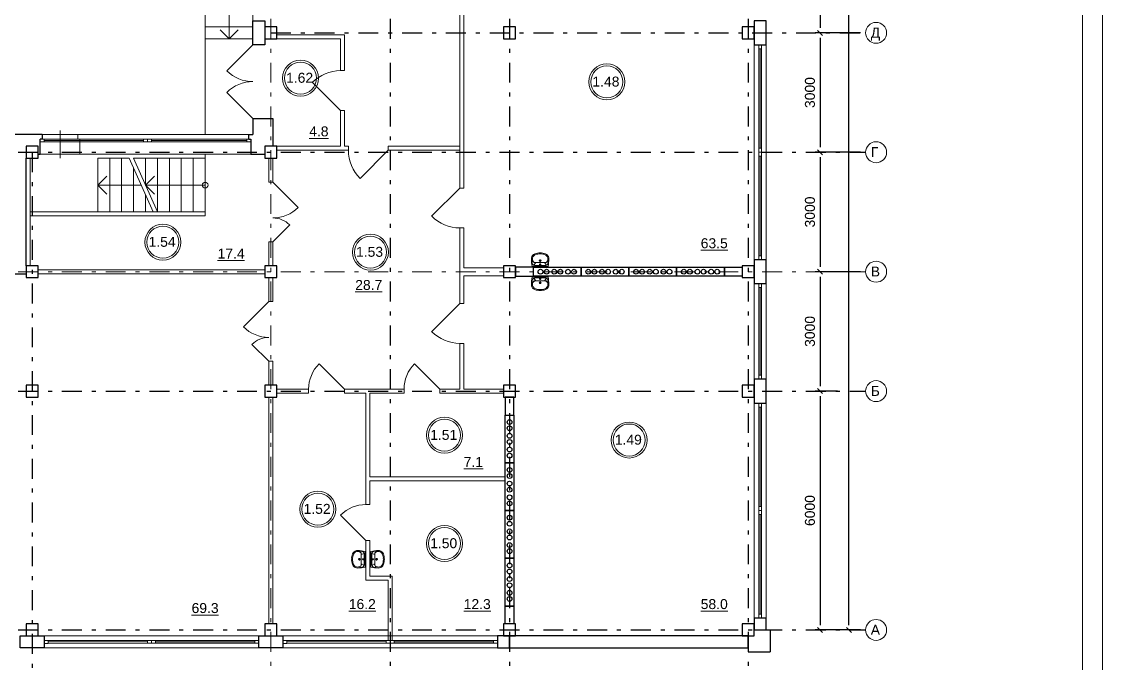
# Model space of a CAD drawing. Header units: metres. Extents: x -306 to 273, y -329 to 512.
# Drawn here: x 43.9 to 71.07, y 302.17 to 318.29 of the extents above; entities that cross this region are included whole.
import ezdxf
from ezdxf.enums import TextEntityAlignment as Align

# ---------------------------------------------------------------- set-up
doc = ezdxf.new("R2010")
doc.units = ezdxf.units.M
doc.header["$MEASUREMENT"] = 0
doc.linetypes.add('( Dashdot )', pattern=[1.001, 0.5, -0.25, 0.001, -0.25])
doc.linetypes.add('DGN Style 3', pattern=[9.681301, 6.915215, -2.766086])
doc.layers.get('DEFPOINTS').update_dxf_attribs({"lineweight": 0})
doc.layers.add('Level 50', color=7, linetype='Continuous', lineweight=0)
doc.styles.add('Standard_0', font='arial.ttf')
doc.styles.add('Style-Arial', font='arial.ttf')
doc.dimstyles.get("Standard").update_dxf_attribs({"dimtxt": 0.00018, "dimasz": 0.00018, "dimexe": 0.0002, "dimexo": 0.0625, "dimgap": 9e-05, "dimtad": 0, "dimtih": 1, "dimtoh": 1, "dimdec": 4, "dimlfac": 1000, "dimzin": 0, "dimdsep": 46, "dimtxsty": 'Standard_0', "dimcen": 9e-05, "dimadec": 0, "dimazin": 0, "dimtfac": 1, "dimtdec": 4, "dimtofl": 0, "dimtmove": 0, "dimatfit": 0, "dimfxl": 0.01, "dimfxlon": 1, "dimtolj": 1, "dimtzin": 0, "dimarcsym": 0})

# ---------------------------------------------------------------- blocks, each defined once
blk = doc.blocks.new('*U1656')
at = {"color": 7, "linetype": 'Continuous', "lineweight": 0}
blk.add_line((1.25, 0), (-1.25, 0), dxfattribs=at)
at = {"color": 7, "linetype": 'Continuous', "lineweight": 13, "flags": 128}
for points in [[(-1.35, 0.035), (-1.25, 0.035), (-1.25, -0.035), (-1.35, -0.035), (-1.35, 0.035)], [(1.25, 0.035), (1.35, 0.035), (1.35, -0.035), (1.25, -0.035), (1.25, 0.035)]]:
    blk.add_lwpolyline(points, close=True, dxfattribs=at)
at = {"color": 7, "linetype": 'Continuous', "lineweight": 0, "flags": 128}
blk.add_lwpolyline([(-1.25, 0.035), (1.25, 0.035), (1.25, -0.035), (-1.25, -0.035), (-1.25, 0.035)], close=True, dxfattribs=at)
blk = doc.blocks.new('*U1657')
at = {"color": 7, "linetype": 'Continuous', "lineweight": 0}
blk.add_line((1.25, 0.001), (-1.25, -0.001), dxfattribs=at)
at = {"color": 7, "linetype": 'Continuous', "lineweight": 13, "flags": 128}
for points in [[(-1.35, 0.034), (-1.25, 0.034), (-1.25, -0.036), (-1.35, -0.036), (-1.35, 0.034)], [(1.25, 0.036), (1.35, 0.036), (1.35, -0.034), (1.25, -0.034), (1.25, 0.036)]]:
    blk.add_lwpolyline(points, close=True, dxfattribs=at)
at = {"color": 7, "linetype": 'Continuous', "lineweight": 0, "flags": 128}
blk.add_lwpolyline([(-1.25, 0.034), (1.25, 0.036), (1.25, -0.034), (-1.25, -0.036), (-1.25, 0.034)], close=True, dxfattribs=at)
blk = doc.blocks.new('*U1658')
at = {"color": 7, "linetype": 'Continuous', "lineweight": 0}
blk.add_line((-1.1, 0), (1.1, 0), dxfattribs=at)
at = {"color": 7, "linetype": 'Continuous', "lineweight": 13, "flags": 128}
for points in [[(-1.1, -0.035), (-1.2, -0.035), (-1.2, 0.035), (-1.1, 0.035), (-1.1, -0.035)], [(1.2, -0.035), (1.1, -0.035), (1.1, 0.035), (1.2, 0.035), (1.2, -0.035)]]:
    blk.add_lwpolyline(points, close=True, dxfattribs=at)
at = {"color": 7, "linetype": 'Continuous', "lineweight": 0, "flags": 128}
blk.add_lwpolyline([(-1.1, 0.035), (1.1, 0.035), (1.1, -0.035), (-1.1, -0.035), (-1.1, 0.035)], close=True, dxfattribs=at)
blk = doc.blocks.new('*U1661')
at = {"color": 7, "linetype": 'Continuous', "lineweight": 30}
for p, q in [((0.275, 0.275), (-0.275, 0.275)), ((-0.275, -0.275), (-0.275, 0.275)), ((0.275, 0.175), (0.275, 0.275)), ((-0.175, -0.275), (-0.275, -0.275))]:
    blk.add_line(p, q, dxfattribs=at)
blk = doc.blocks.new('*U1655')
at = {"color": 7, "linetype": 'Continuous', "lineweight": 30, "flags": 128}
blk.add_lwpolyline([(-0.11, -0.6), (-0.11, 0.6), (0.11, 0.6), (0.11, -0.6), (-0.11, -0.6)], close=True, dxfattribs=at)
at = {"color": 7, "linetype": 'Continuous', "lineweight": 30}
for centre in [(0, 0.421), (0, 0.268), (0, 0.077), (0, -0.077), (0, -0.268), (0, -0.421)]:
    blk.add_circle(centre, 0.06, dxfattribs=at)
blk = doc.blocks.new('*U1699')
at = {"color": 7, "linetype": 'Continuous', "lineweight": 13}
for radius in [0.452, 0.402]:
    blk.add_circle((0, 0), radius, dxfattribs=at)
at = {"color": 7, "linetype": 'Continuous', "lineweight": 13, "style": 'Style-Arial'}
blk.add_text('1.48', height=0.25, dxfattribs=at).set_placement((-0.361, 0.133), align=Align.TOP_LEFT)
blk = doc.blocks.new('*U1701')
at = {"color": 7, "linetype": 'Continuous', "lineweight": 13}
for radius in [0.452, 0.402]:
    blk.add_circle((0, 0), radius, dxfattribs=at)
at = {"color": 7, "linetype": 'Continuous', "lineweight": 13, "style": 'Style-Arial'}
blk.add_text('1.49', height=0.25, dxfattribs=at).set_placement((-0.361, 0.133), align=Align.TOP_LEFT)
blk = doc.blocks.new('*U1702')
at = {"color": 7, "linetype": 'Continuous', "lineweight": 13}
for radius in [0.452, 0.402]:
    blk.add_circle((0, 0), radius, dxfattribs=at)
at = {"color": 7, "linetype": 'Continuous', "lineweight": 13, "style": 'Style-Arial'}
blk.add_text('1.50', height=0.25, dxfattribs=at).set_placement((-0.361, 0.133), align=Align.TOP_LEFT)
blk = doc.blocks.new('*U1703')
at = {"color": 7, "linetype": 'Continuous', "lineweight": 13}
for radius in [0.452, 0.402]:
    blk.add_circle((0, 0), radius, dxfattribs=at)
at = {"color": 7, "linetype": 'Continuous', "lineweight": 13, "style": 'Style-Arial'}
blk.add_text('1.51', height=0.25, dxfattribs=at).set_placement((-0.361, 0.133), align=Align.TOP_LEFT)
blk = doc.blocks.new('*U1704')
at = {"color": 7, "linetype": 'Continuous', "lineweight": 13}
for radius in [0.452, 0.402]:
    blk.add_circle((0, 0), radius, dxfattribs=at)
at = {"color": 7, "linetype": 'Continuous', "lineweight": 13, "style": 'Style-Arial'}
blk.add_text('1.52', height=0.25, dxfattribs=at).set_placement((-0.361, 0.133), align=Align.TOP_LEFT)
blk = doc.blocks.new('*U1705')
at = {"color": 7, "linetype": 'Continuous', "lineweight": 13}
for radius in [0.452, 0.402]:
    blk.add_circle((0, 0), radius, dxfattribs=at)
at = {"color": 7, "linetype": 'Continuous', "lineweight": 13, "style": 'Style-Arial'}
blk.add_text('1.53', height=0.25, dxfattribs=at).set_placement((-0.361, 0.133), align=Align.TOP_LEFT)
blk = doc.blocks.new('*U1662')
at = {"color": 7, "linetype": 'Continuous', "lineweight": 0, "flags": 128}
blk.add_lwpolyline([(42.05, 29.7), (42.05, -29.7), (-42.05, -29.7), (-42.05, 29.7), (42.05, 29.7)], close=True, dxfattribs=at)
at = {"layer": 'Level 50', "color": 7, "linetype": 'Continuous', "lineweight": 13}
blk.add_line((41.55, 29.2), (41.55, -29.2), dxfattribs=at)
blk = doc.blocks.new('_Oblique-1')
at = {"color": 0, "linetype": 'ByBlock', "lineweight": -2}
blk.add_line((0.5, 0.5), (-0.5, -0.5), dxfattribs=at)
blk = doc.blocks.new('*D2578')
at = {"color": 0, "linetype": 'Continuous', "lineweight": -2, "transparency": 16777216}
for p, q in [((64.99, 345.009), (64.571, 345.009)), ((64.696, 303.134), (64.696, 344.884)), ((64.99, 303.009), (64.571, 303.009))]:
    blk.add_line(p, q, dxfattribs=at)
at = {"layer": 'DEFPOINTS', "color": 0, "linetype": 'Continuous', "lineweight": 0, "transparency": 16777216}
for p in [(64.696, 345.009), (65.115, 345.009), (65.115, 303.009)]:
    blk.add_point(p, dxfattribs=at)
at = {"color": 0, "linetype": 'Continuous', "lineweight": -2, "transparency": 16777216, "xscale": 0.125, "yscale": 0.125, "zscale": 0.125}
for p, rotation in [((64.696, 345.009), 90), ((64.696, 303.009), 270)]:
    blk.add_blockref('_Oblique-1', p, dxfattribs=dict(at, rotation=rotation))
at = {"color": 0, "linetype": 'Continuous', "lineweight": 0, "transparency": 16777216, "insert": (64.444, 324.009), "char_height": 0.25, "attachment_point": 5, "rotation": 90, "style": 'Style-Arial'}
blk.add_mtext('\\A1;42000', dxfattribs=at)
blk = doc.blocks.new('*U1659')
at = {"color": 7, "linetype": 'Continuous', "lineweight": 0}
for p in [(-0.227, 0.114), (0.227, 0.114)]:
    blk.add_line(p, (0, -0.114), dxfattribs=at)
blk = doc.blocks.new('*U1752')
at = {"color": 7, "linetype": 'Continuous', "lineweight": 13}
for radius in [0.452, 0.402]:
    blk.add_circle((0, 0), radius, dxfattribs=at)
at = {"color": 7, "linetype": 'Continuous', "lineweight": 13, "style": 'Style-Arial'}
blk.add_text('1.54', height=0.25, dxfattribs=at).set_placement((-0.361, 0.133), align=Align.TOP_LEFT)
blk = doc.blocks.new('ум9')
at = {"color": 252, "lineweight": 13}
for p, q in [((0.317, 0), (-0.317, 0)), ((-0.237, -0.059), (-0.19, -0.143)), ((0.228, -0.039), (-0.228, -0.039)), ((0.185, -0.156), (-0.171, -0.156)), ((0.046, -0.234), (-0.046, -0.234)), ((0.035, -0.08), (-0.035, -0.08)), ((0, -0.115), (0, -0.045)), ((0, -0.189), (0, -0.28)), ((0.237, -0.059), (0.19, -0.143))]:
    blk.add_line(p, q, dxfattribs=at)
for centre, radius in [((0, -0.234), 0.0351), ((0, -0.08), 0.0221), ((0, -0.234), 0.0221)]:
    blk.add_circle(centre, radius, dxfattribs=at)
for centre, radius, start, end in [((1.163, -0.334), 1.518, 167.3206, 178.6525), ((-0.135, -0.304), 0.22, 178.312, 234.1043), ((-0.355, -0.298), 0.00065, 358.312, 358.6525), ((0.089, -0.267), 0.429, 154.5977, 180.3349), ((-0.317, -0.001), 0.00065, 90, 167.3206), ((-0.135, -0.303), 0.18, 141.0504, 245.2718), ((-0.228, -0.117), 0.078, 90, 154.5977), ((-0.135, -0.303), 0.193, 141.0504, 147.7493), ((-0.181, -0.302), 0.159, 98.7111, 129.9424), ((-0.181, -0.302), 0.146, 86.1548, 129.9424), ((0.181, -0.302), 0.146, 50.0576, 93.8452), ((0.181, -0.302), 0.159, 50.0576, 81.2889), ((0.135, -0.303), 0.18, 294.7282, 38.9496), ((0.228, -0.117), 0.078, 25.4023, 90), ((0.135, -0.304), 0.22, 305.8957, 1.688), ((0.135, -0.303), 0.193, 32.2507, 38.9496), ((-0.089, -0.267), 0.429, 359.6651, 25.4023), ((0.317, -0.001), 0.00065, 12.6794, 90), ((-1.163, -0.334), 1.518, 1.3475, 12.6794), ((0.355, -0.298), 0.00065, 181.3475, 181.688), ((-0.035, -0.093), 0.452, 239.6448, 267.5368), ((-0.035, -0.093), 0.413, 244.8898, 267.5368), ((0, 0.104), 0.65, 265.1692, 274.8308), ((0, 0.104), 0.611, 265.1692, 274.8308), ((0.035, -0.093), 0.413, 272.4632, 300.3552), ((0.035, -0.093), 0.452, 272.4632, 300.3552)]:
    blk.add_arc(centre, radius, start, end, dxfattribs=at)
blk = doc.blocks.new('*U2064')
at = {"color": 7, "linetype": 'Continuous', "lineweight": 13}
blk.add_line((0.354, 0.5), (-0.354, -0.207), dxfattribs=at)
at = {"color": 7, "linetype": 'Continuous', "lineweight": 0}
blk.add_arc((0.354, 0.5), 1, 225, 270, dxfattribs=at)
blk = doc.blocks.new('*U1890')
at = {"color": 7, "linetype": 'Continuous', "lineweight": 13}
for p, q in [((0.318, 0.75), (-0.318, 0.114)), ((0.318, -0.75), (-0.106, -0.326))]:
    blk.add_line(p, q, dxfattribs=at)
at = {"color": 7, "linetype": 'Continuous', "lineweight": 0}
for centre, radius, start, end in [((0.318, 0.75), 0.9, 225, 270), ((0.318, -0.75), 0.6, 90, 135)]:
    blk.add_arc(centre, radius, start, end, dxfattribs=at)
blk = doc.blocks.new('*U2068')
at = {"color": 7, "linetype": 'Continuous', "lineweight": 13}
blk.add_line((0.45, -0.318), (-0.186, 0.318), dxfattribs=at)
at = {"color": 7, "linetype": 'Continuous', "lineweight": 0}
blk.add_arc((0.45, -0.318), 0.9, 135, 180, dxfattribs=at)
blk = doc.blocks.new('*U1896')
at = {"color": 7, "linetype": 'Continuous', "lineweight": 13}
for radius in [0.452, 0.402]:
    blk.add_circle((0, 0), radius, dxfattribs=at)
at = {"color": 7, "linetype": 'Continuous', "lineweight": 13, "style": 'Style-Arial'}
blk.add_text('1.62', height=0.25, dxfattribs=at).set_placement((-0.361, 0.133), align=Align.TOP_LEFT)
blk = doc.blocks.new('*D2324')
at = {"color": 0, "linetype": 'Continuous', "lineweight": -2, "transparency": 16777216}
for p, q in [((64.99, 324.009), (63.844, 324.009)), ((63.969, 323.884), (63.969, 318.134)), ((64.99, 318.009), (63.844, 318.009))]:
    blk.add_line(p, q, dxfattribs=at)
at = {"layer": 'DEFPOINTS', "color": 0, "linetype": 'Continuous', "lineweight": 0, "transparency": 16777216}
for p in [(65.115, 324.009), (63.969, 318.009), (65.115, 318.009)]:
    blk.add_point(p, dxfattribs=at)
at = {"color": 0, "linetype": 'Continuous', "lineweight": -2, "transparency": 16777216, "xscale": 0.125, "yscale": 0.125, "zscale": 0.125}
for p, rotation in [((63.969, 324.009), 90), ((63.969, 318.009), 270)]:
    blk.add_blockref('_Oblique-1', p, dxfattribs=dict(at, rotation=rotation))
at = {"color": 0, "linetype": 'Continuous', "lineweight": 0, "transparency": 16777216, "insert": (63.716, 321.009), "char_height": 0.25, "attachment_point": 5, "rotation": 90, "style": 'Style-Arial'}
blk.add_mtext('\\A1;6000', dxfattribs=at)
blk = doc.blocks.new('*D2325')
at = {"color": 0, "linetype": 'Continuous', "lineweight": -2, "transparency": 16777216}
for p, q in [((64.99, 318.009), (63.844, 318.009)), ((63.969, 317.884), (63.969, 315.134)), ((64.99, 315.009), (63.844, 315.009))]:
    blk.add_line(p, q, dxfattribs=at)
at = {"layer": 'DEFPOINTS', "color": 0, "linetype": 'Continuous', "lineweight": 0, "transparency": 16777216}
for p in [(65.115, 318.009), (63.969, 315.009), (65.115, 315.009)]:
    blk.add_point(p, dxfattribs=at)
at = {"color": 0, "linetype": 'Continuous', "lineweight": -2, "transparency": 16777216, "xscale": 0.125, "yscale": 0.125, "zscale": 0.125}
for p, rotation in [((63.969, 318.009), 90), ((63.969, 315.009), 270)]:
    blk.add_blockref('_Oblique-1', p, dxfattribs=dict(at, rotation=rotation))
at = {"color": 0, "linetype": 'Continuous', "lineweight": 0, "transparency": 16777216, "insert": (63.716, 316.509), "char_height": 0.25, "attachment_point": 5, "rotation": 90, "style": 'Style-Arial'}
blk.add_mtext('\\A1;3000', dxfattribs=at)
blk = doc.blocks.new('*D2326')
at = {"color": 0, "linetype": 'Continuous', "lineweight": -2, "transparency": 16777216}
for p, q in [((64.99, 315.009), (63.844, 315.009)), ((63.969, 314.884), (63.969, 312.134)), ((64.99, 312.009), (63.844, 312.009))]:
    blk.add_line(p, q, dxfattribs=at)
at = {"layer": 'DEFPOINTS', "color": 0, "linetype": 'Continuous', "lineweight": 0, "transparency": 16777216}
for p in [(65.115, 315.009), (63.969, 312.009), (65.115, 312.009)]:
    blk.add_point(p, dxfattribs=at)
at = {"color": 0, "linetype": 'Continuous', "lineweight": -2, "transparency": 16777216, "xscale": 0.125, "yscale": 0.125, "zscale": 0.125}
for p, rotation in [((63.969, 315.009), 90), ((63.969, 312.009), 270)]:
    blk.add_blockref('_Oblique-1', p, dxfattribs=dict(at, rotation=rotation))
at = {"color": 0, "linetype": 'Continuous', "lineweight": 0, "transparency": 16777216, "insert": (63.716, 313.509), "char_height": 0.25, "attachment_point": 5, "rotation": 90, "style": 'Style-Arial'}
blk.add_mtext('\\A1;3000', dxfattribs=at)
blk = doc.blocks.new('*D2327')
at = {"color": 0, "linetype": 'Continuous', "lineweight": -2, "transparency": 16777216}
for p, q in [((64.99, 312.009), (63.844, 312.009)), ((63.969, 311.884), (63.969, 309.134)), ((64.411, 309.009), (63.844, 309.009))]:
    blk.add_line(p, q, dxfattribs=at)
at = {"layer": 'DEFPOINTS', "color": 0, "linetype": 'Continuous', "lineweight": 0, "transparency": 16777216}
for p in [(65.115, 312.009), (63.969, 309.009), (64.536, 309.009)]:
    blk.add_point(p, dxfattribs=at)
at = {"color": 0, "linetype": 'Continuous', "lineweight": -2, "transparency": 16777216, "xscale": 0.125, "yscale": 0.125, "zscale": 0.125}
for p, rotation in [((63.969, 312.009), 90), ((63.969, 309.009), 270)]:
    blk.add_blockref('_Oblique-1', p, dxfattribs=dict(at, rotation=rotation))
at = {"color": 0, "linetype": 'Continuous', "lineweight": 0, "transparency": 16777216, "insert": (63.716, 310.509), "char_height": 0.25, "attachment_point": 5, "rotation": 90, "style": 'Style-Arial'}
blk.add_mtext('\\A1;3000', dxfattribs=at)
blk = doc.blocks.new('*D2310')
at = {"color": 0, "linetype": 'Continuous', "lineweight": -2, "transparency": 16777216}
for p, q in [((64.411, 309.009), (63.844, 309.009)), ((63.969, 308.884), (63.969, 303.134)), ((64.99, 303.009), (63.844, 303.009))]:
    blk.add_line(p, q, dxfattribs=at)
at = {"layer": 'DEFPOINTS', "color": 0, "linetype": 'Continuous', "lineweight": 0, "transparency": 16777216}
for p in [(64.536, 309.009), (63.969, 303.009), (65.115, 303.009)]:
    blk.add_point(p, dxfattribs=at)
at = {"color": 0, "linetype": 'Continuous', "lineweight": -2, "transparency": 16777216, "xscale": 0.125, "yscale": 0.125, "zscale": 0.125}
for p, rotation in [((63.969, 309.009), 90), ((63.969, 303.009), 270)]:
    blk.add_blockref('_Oblique-1', p, dxfattribs=dict(at, rotation=rotation))
at = {"color": 0, "linetype": 'Continuous', "lineweight": 0, "transparency": 16777216, "insert": (63.716, 306.009), "char_height": 0.25, "attachment_point": 5, "rotation": 90, "style": 'Style-Arial'}
blk.add_mtext('\\A1;6000', dxfattribs=at)

msp = doc.modelspace()

# ---------------------------------------------------------------- linework, layer by layer
at = {"color": 1, "linetype": '( Dashdot )', "lineweight": 0}
for p, q in [((50.16618452, 346.95949373), (50.16618452, 298.43607877)), ((-6.78540339, 312.00949373), (65.11459661, 312.00949373))]:
    msp.add_line(p, q, dxfattribs=at)
at = {"color": 1, "linetype": '( Dashdot )'}
for p, q in [((53.16618452, 346.95949373), (53.16618452, 298.43607877)), ((56.16618452, 346.95949373), (56.16618452, 298.43607877)), ((62.16618452, 346.95949373), (62.16618452, 298.43607877)), ((50.16618452, 318.00949373), (65.11459661, 318.00949373)), ((-6.78540339, 315.00949373), (65.11459661, 315.00949373)), ((44.16618452, 315.00949373), (44.16618452, 298.43607877)), ((-6.78540339, 309.00949373), (65.11459661, 309.00949373)), ((-6.78540339, 303.00949373), (65.11459661, 303.00949373))]:
    msp.add_line(p, q, dxfattribs=at)
at = {"color": 7, "linetype": 'Continuous', "lineweight": 13}
for p, q in [((54.91459661, 322.10949373), (54.91459661, 314.10949373)), ((55.01459661, 320.90949373), (55.01459661, 314.10949373)), ((48.51459661, 319.95949373), (48.51459661, 315.45949373)), ((49.71459661, 319.95949373), (49.71459661, 317.85949373)), ((49.71459661, 317.85949373), (48.51459661, 317.85949373)), ((51.91459661, 317.05949373), (51.91459661, 317.85949373)), ((52.01459661, 317.05949373), (52.01459661, 317.95949373)), ((49.71459661, 317.70949373), (49.06052283, 317.05541996)), ((52.01459661, 317.05949373), (51.91459661, 317.05949373)), ((49.06052283, 316.5135675), (49.71459661, 315.85949373)), ((51.91459661, 315.15949373), (51.91459661, 316.05949373)), ((52.01459661, 316.05949373), (51.91459661, 316.05949373)), ((52.01459661, 315.15949373), (52.01459661, 316.05949373)), ((48.51459661, 315.45949373), (49.71459661, 315.45949373)), ((52.11459661, 315.15949373), (52.11459661, 315.05949373)), ((53.11459661, 315.15949373), (53.11459661, 315.05949373)), ((46.60516485, 314.85949373), (45.81459661, 314.85949373)), ((45.81459661, 313.50949373), (45.81459661, 314.85949373)), ((48.51459661, 313.50949373), (48.51459661, 314.95949373)), ((53.11459661, 315.05949373), (52.40748982, 314.35238695)), ((50.21459661, 314.25949373), (50.11459661, 314.25949373)), ((55.01459661, 314.10949373), (54.91459661, 314.10949373)), ((48.51459661, 313.50949373), (44.11777243, 313.50949373)), ((48.51459661, 313.50949373), (47.31459661, 313.50949373)), ((48.51459661, 313.50949373), (48.51459661, 313.40949373)), ((48.51459661, 313.40949373), (44.11777243, 313.40949373)), ((55.01459661, 313.10949373), (54.91459661, 313.10949373)), ((54.91459661, 313.10949373), (54.91459661, 311.20949373)), ((55.01459661, 313.10949373), (55.01459661, 312.10949373)), ((50.21459661, 312.75949373), (50.11459661, 312.75949373)), ((55.01459661, 311.90949373), (55.01459661, 311.20949373)), ((50.21459661, 311.25949373), (50.11459661, 311.25949373)), ((55.01459661, 311.20949373), (54.91459661, 311.20949373)), ((55.01459661, 310.20949373), (54.91459661, 310.20949373)), ((54.91459661, 310.20949373), (54.91459661, 309.05949373)), ((55.01459661, 310.20949373), (55.01459661, 309.05949373)), ((50.21459661, 309.75949373), (50.11459661, 309.75949373)), ((51.11459661, 308.95949373), (51.11459661, 309.05949373)), ((52.01459661, 308.95949373), (52.01459661, 309.05949373)), ((52.55459661, 308.95949373), (52.55459661, 306.15949373)), ((52.65459661, 308.95949373), (52.65459661, 306.85949373)), ((53.51459661, 308.95949373), (53.51459661, 309.05949373)), ((54.41459661, 308.95949373), (54.41459661, 309.05949373)), ((52.65459661, 306.75949373), (52.65459661, 306.15949373)), ((52.55459661, 305.25949373), (51.9182005, 305.89588983)), ((52.65459661, 306.15949373), (52.55459661, 306.15949373)), ((52.65459661, 305.25949373), (52.55459661, 305.25949373)), ((52.55459661, 305.25949373), (52.55459661, 304.25949373)), ((52.65459661, 305.25949373), (52.65459661, 304.35949373)), ((52.55459661, 304.25949373), (53.11459661, 304.25949373)), ((52.65459661, 304.35949373), (53.21459661, 304.35949373)), ((53.11459661, 302.74449373), (53.11459661, 304.25949373)), ((53.21459661, 302.74449373), (53.21459661, 304.35949373))]:
    msp.add_line(p, q, dxfattribs=at)
at = {"color": 7, "linetype": 'Continuous', "lineweight": 0}
for p, q in [((49.11459661, 319.95949373), (49.11459661, 317.85949373)), ((49.71459661, 318.15949373), (48.51459661, 318.15949373)), ((44.41777243, 315.45949373), (45.31529951, 315.45949373)), ((49.61142078, 315.45949373), (45.31529951, 315.45949373)), ((44.46777243, 315.30449373), (46.96618452, 315.30449373)), ((47.16618452, 315.30449373), (49.56459661, 315.30449373)), ((45.36777243, 314.95949373), (44.36777243, 314.95949373)), ((49.66459661, 314.95949373), (45.36777243, 314.95949373)), ((46.11459661, 313.50949373), (46.11459661, 314.85949373)), ((46.41459661, 313.50949373), (46.41459661, 314.85949373)), ((47.20516485, 313.50949373), (46.60516485, 314.85949373)), ((47.31459661, 313.50949373), (46.71459661, 314.85949373)), ((47.01459661, 314.18449373), (47.01459661, 314.85949373)), ((47.31459661, 313.50949373), (47.31459661, 314.85949373)), ((47.61459661, 313.50949373), (47.61459661, 314.85949373)), ((47.91459661, 313.50949373), (47.91459661, 314.85949373)), ((48.21459661, 313.50949373), (48.21459661, 314.85949373)), ((46.71459661, 313.50949373), (46.71459661, 314.61327228)), ((46.90516485, 314.18449373), (45.81459661, 314.18449373)), ((48.51459661, 314.18449373), (47.01459661, 314.18449373)), ((47.01459661, 313.93827228), (47.01459661, 313.50949373))]:
    msp.add_line(p, q, dxfattribs=at)
at = {"color": 7, "linetype": 'Continuous', "lineweight": 30}
for p, q in [((49.71459661, 315.85949373), (50.21459661, 315.85949373)), ((49.71459661, 315.85949373), (49.71459661, 315.45949373)), ((50.21459661, 315.85949373), (50.21459661, 315.15949373)), ((44.41777243, 315.45949373), (41.91459661, 315.45949373)), ((44.41777243, 315.45949373), (44.41777243, 315.33949373)), ((49.61142078, 315.33949373), (49.61142078, 315.45949373)), ((49.61142078, 315.45949373), (49.71459661, 315.45949373)), ((44.36777243, 314.95949373), (44.36777243, 315.33949373)), ((44.41777243, 315.33949373), (44.36777243, 315.33949373)), ((49.61142078, 315.33949373), (49.66459661, 315.33949373)), ((49.66459661, 315.33949373), (49.66459661, 314.95949373)), ((44.01777243, 312.15949373), (44.01777243, 314.85949373)), ((44.31777243, 314.95949373), (44.36777243, 314.95949373)), ((49.66459661, 314.95949373), (50.01459661, 314.95949373)), ((43.11777243, 311.95949373), (44.01777243, 311.95949373))]:
    msp.add_line(p, q, dxfattribs=at)
at = {"color": 7, "linetype": 'DGN Style 3', "lineweight": 0}
for p, q in [((44.86801972, 314.85949404), (44.86628868, 315.55949342)), ((45.31529951, 315.45949373), (45.31529951, 315.33949373)), ((45.31529951, 315.33949373), (45.36529951, 315.33949373)), ((45.36777243, 314.95949373), (45.36777243, 315.33949373)), ((47.31459661, 313.50949373), (45.51459661, 313.50949373))]:
    msp.add_line(p, q, dxfattribs=at)
at = {"color": 7, "linetype": 'Continuous', "lineweight": 30, "flags": 128}
for points in [[(49.71459661, 317.70949373), (49.71459661, 318.30949373), (50.01459661, 318.30949373), (50.01459661, 317.70949373), (49.71459661, 317.70949373)], [(50.01459661, 318.15949373), (50.01459661, 317.85949373), (50.31459661, 317.85949373), (50.31459661, 318.15949373), (50.01459661, 318.15949373)], [(56.01459661, 318.15949373), (56.01459661, 317.85949373), (56.31459661, 317.85949373), (56.31459661, 318.15949373), (56.01459661, 318.15949373)], [(62.01459661, 318.15949373), (62.01459661, 317.85949373), (62.31459661, 317.85949373), (62.31459661, 318.15949373), (62.01459661, 318.15949373)], [(62.61459661, 317.70949373), (62.61459661, 318.30949373), (62.31459661, 318.30949373), (62.31459661, 317.70949373), (62.61459661, 317.70949373)], [(44.01459661, 315.15949373), (44.01459661, 314.85949373), (44.31459661, 314.85949373), (44.31459661, 315.15949373), (44.01459661, 315.15949373)], [(50.01459661, 315.15949373), (50.01459661, 314.85949373), (50.31459661, 314.85949373), (50.31459661, 315.15949373), (50.01459661, 315.15949373)], [(44.01459661, 312.15949373), (44.01459661, 311.85949373), (44.31459661, 311.85949373), (44.31459661, 312.15949373), (44.01459661, 312.15949373)], [(50.01459661, 312.15949373), (50.01459661, 311.85949373), (50.31459661, 311.85949373), (50.31459661, 312.15949373), (50.01459661, 312.15949373)], [(56.01459661, 312.15949373), (56.01459661, 311.85949373), (56.31459661, 311.85949373), (56.31459661, 312.15949373), (56.01459661, 312.15949373)], [(62.01459661, 312.15949373), (62.01459661, 311.85949373), (62.31459661, 311.85949373), (62.31459661, 312.15949373), (62.01459661, 312.15949373)], [(62.61459661, 311.70949373), (62.61459661, 312.30949373), (62.31459661, 312.30949373), (62.31459661, 311.70949373), (62.61459661, 311.70949373)], [(56.76459661, 311.89949373), (56.76459661, 312.11949373), (56.31459661, 312.11949373), (56.31459661, 311.89949373), (56.76459661, 311.89949373)], [(61.56459661, 311.89949373), (61.56459661, 312.11949373), (62.01459661, 312.11949373), (62.01459661, 311.89949373), (61.56459661, 311.89949373)], [(44.01459661, 309.15949373), (44.01459661, 308.85949373), (44.31459661, 308.85949373), (44.31459661, 309.15949373), (44.01459661, 309.15949373)], [(50.01459661, 309.15949373), (50.01459661, 308.85949373), (50.31459661, 308.85949373), (50.31459661, 309.15949373), (50.01459661, 309.15949373)], [(56.01459661, 309.15949373), (56.01459661, 308.85949373), (56.31459661, 308.85949373), (56.31459661, 309.15949373), (56.01459661, 309.15949373)], [(62.01459661, 309.15949373), (62.01459661, 308.85949373), (62.31459661, 308.85949373), (62.31459661, 309.15949373), (62.01459661, 309.15949373)], [(62.61459661, 308.70949373), (62.61459661, 309.30949373), (62.31459661, 309.30949373), (62.31459661, 308.70949373), (62.61459661, 308.70949373)], [(56.05459661, 308.40949373), (56.27459661, 308.40949373), (56.27459661, 308.85949373), (56.05459661, 308.85949373), (56.05459661, 308.40949373)], [(56.05459661, 303.60949373), (56.27459661, 303.60949373), (56.27459661, 303.15949373), (56.05459661, 303.15949373), (56.05459661, 303.60949373)], [(62.31459661, 303.00949373), (62.61459661, 303.00949373), (62.61459661, 303.30949373), (62.31459661, 303.30949373), (62.31459661, 303.00949373)], [(44.01459661, 303.15949373), (44.01459661, 302.85949373), (44.31459661, 302.85949373), (44.31459661, 303.15949373), (44.01459661, 303.15949373)], [(50.01459661, 303.15949373), (50.01459661, 302.85949373), (50.31459661, 302.85949373), (50.31459661, 303.15949373), (50.01459661, 303.15949373)], [(56.01459661, 303.15949373), (56.01459661, 302.85949373), (56.31459661, 302.85949373), (56.31459661, 303.15949373), (56.01459661, 303.15949373)], [(62.01459661, 303.15949373), (62.01459661, 302.85949373), (62.31459661, 302.85949373), (62.31459661, 303.15949373), (62.01459661, 303.15949373)], [(44.46459661, 302.55949373), (43.86459661, 302.55949373), (43.86459661, 302.85949373), (44.46459661, 302.85949373), (44.46459661, 302.55949373)], [(50.46459661, 302.55949373), (49.86459661, 302.55949373), (49.86459661, 302.85949373), (50.46459661, 302.85949373), (50.46459661, 302.55949373)], [(55.86459661, 302.55949373), (56.16459661, 302.55949373), (56.16459661, 302.85949373), (55.86459661, 302.85949373), (55.86459661, 302.55949373)], [(62.16459661, 302.85949373), (56.16459661, 302.85949373), (56.16459661, 302.55949373), (62.16459661, 302.55949373), (62.16459661, 302.85949373)]]:
    msp.add_lwpolyline(points, close=True, dxfattribs=at)
at = {"color": 7, "linetype": 'Continuous', "lineweight": 13, "flags": 128}
for points in [[(52.01459661, 317.95949373), (50.31459661, 317.95949373), (50.31459661, 317.85949373), (51.91459661, 317.85949373)], [(51.91459661, 315.15949373), (50.31459661, 315.15949373), (50.31459661, 315.05949373), (52.11459661, 315.05949373)], [(52.11459661, 315.15949373), (52.01459661, 315.15949373)], [(53.11459661, 315.05949373), (54.91459661, 315.05949373), (54.91459661, 315.15949373), (53.11459661, 315.15949373)], [(48.51459661, 314.85949373), (46.71459661, 314.85949373)], [(50.21459661, 314.25949373), (50.21459661, 314.85949373), (50.11459661, 314.85949373), (50.11459661, 314.25949373)], [(50.11459661, 312.75949373), (50.11459661, 312.15949373), (50.21459661, 312.15949373), (50.21459661, 312.75949373)], [(50.01459661, 312.05949373), (44.31459661, 312.05949373), (44.31459661, 311.95949373), (50.01459661, 311.95949373)], [(55.01459661, 312.10949373), (56.01459661, 312.10949373), (56.01459661, 311.90949373), (55.01459661, 311.90949373)], [(50.11459661, 311.25949373), (50.11459661, 311.85949373), (50.21459661, 311.85949373), (50.21459661, 311.25949373)], [(50.21459661, 309.75949373), (50.21459661, 309.15949373), (50.11459661, 309.15949373), (50.11459661, 309.75949373)], [(51.11459661, 309.05949373), (50.31459661, 309.05949373), (50.31459661, 308.95949373), (51.11459661, 308.95949373)], [(53.51459661, 309.05949373), (52.01459661, 309.05949373)], [(52.01459661, 308.95949373), (52.55459661, 308.95949373)], [(52.65459661, 308.95949373), (53.51459661, 308.95949373)], [(54.91459661, 309.05949373), (54.41459661, 309.05949373)], [(54.41459661, 308.95949373), (56.01459661, 308.95949373), (56.01459661, 309.05949373), (55.01459661, 309.05949373)], [(52.65459661, 306.85949373), (56.05459661, 306.85949373)], [(52.65459661, 306.75949373), (56.05459661, 306.75949373)]]:
    msp.add_lwpolyline(points, dxfattribs=at)
at = {"color": 7, "linetype": 'Continuous', "lineweight": 0, "flags": 128}
for points in [[(62.61459661, 312.30949373), (62.61459661, 317.70949373), (62.31459661, 317.70949373), (62.31459661, 312.30949373), (62.61459661, 312.30949373)], [(49.66459661, 315.33949373), (49.66459661, 315.26949373), (44.46777243, 315.26949373), (44.46777243, 315.33949373), (49.66459661, 315.33949373)], [(62.31459661, 311.70949373), (62.31459661, 309.30949373), (62.61459661, 309.30949373), (62.61459661, 311.70949373), (62.31459661, 311.70949373)], [(62.61459661, 303.30949373), (62.61459661, 308.70949373), (62.31459661, 308.70949373), (62.31459661, 303.30949373), (62.61459661, 303.30949373)], [(44.46459661, 302.85949373), (49.86459661, 302.85949373), (49.86459661, 302.55949373), (44.46459661, 302.55949373), (44.46459661, 302.85949373)], [(50.46459661, 302.85949373), (55.86459661, 302.85949373), (55.86459661, 302.55949373), (50.46459661, 302.55949373), (50.46459661, 302.85949373)]]:
    msp.add_lwpolyline(points, close=True, dxfattribs=at)
at = {"color": 7, "linetype": 'Continuous', "lineweight": 13, "flags": 128}
for points in [[(44.46777243, 315.26949373), (44.36777243, 315.26949373), (44.36777243, 315.33949373), (44.46777243, 315.33949373), (44.46777243, 315.26949373)], [(47.06618452, 315.26949373), (46.96618452, 315.26949373), (46.96618452, 315.33949373), (47.06618452, 315.33949373), (47.06618452, 315.26949373)], [(47.16618452, 315.26949373), (47.06618452, 315.26949373), (47.06618452, 315.33949373), (47.16618452, 315.33949373), (47.16618452, 315.26949373)], [(49.66459661, 315.26949373), (49.56459661, 315.26949373), (49.56459661, 315.33949373), (49.66459661, 315.33949373), (49.66459661, 315.26949373)], [(44.01777243, 314.85949373), (44.01777243, 312.15949373), (44.11777243, 312.15949373), (44.11777243, 314.85949373), (44.01777243, 314.85949373)], [(50.21459661, 303.15949373), (50.21459661, 308.85949373), (50.11459661, 308.85949373), (50.11459661, 303.15949373), (50.21459661, 303.15949373)]]:
    msp.add_lwpolyline(points, close=True, dxfattribs=at)
at = {"color": 7, "linetype": 'Continuous', "lineweight": 13}
for centre in [(65.37795205, 318.00949373), (65.37795205, 315.00949373), (65.37795205, 312.00949373), (65.37795205, 309.00949373), (65.37795205, 303.00949373)]:
    msp.add_circle(centre, 0.26335544, dxfattribs=at)
at = {"color": 7, "linetype": 'Continuous', "lineweight": 0}
msp.add_circle((48.51459661, 314.18449373), 0.07327717, dxfattribs=at)
for centre, radius, start, end in [((49.71459661, 317.70949373), 0.925, 225, 270), ((49.71459661, 315.85949373), 0.925, 90, 135), ((53.11459661, 315.05949373), 1, 180, 225), ((52.55459661, 305.25949373), 0.9, 90, 135)]:
    msp.add_arc(centre, radius, start, end, dxfattribs=at)

# ---------------------------------------------------------------- block references
at = {"color": 7, "linetype": 'Continuous', "lineweight": 0, "extrusion": (0, 0, -1)}
msp.add_blockref('*U1659', (-49.11459321, 317.97308469), dxfattribs=at)
at = {"color": 7, "linetype": 'Continuous', "lineweight": 13, "extrusion": (0, 0, -1)}
for name, p, rotation in [('*U1656', (-62.46463756, 316.35944712), 90), ('*U2064', (-51.561, 316.55947113), 180), ('*U1657', (-62.46353756, 313.65944712), 90), ('*U1658', (-62.46455565, 310.50954033), 270), ('*U1656', (-62.46463756, 307.35944712), 90), ('*U1657', (-62.46353756, 304.65944712), 90)]:
    msp.add_blockref(name, p, dxfattribs=dict(at, rotation=rotation))
at = {"color": 7, "linetype": 'Continuous', "lineweight": 13}
for name, p in [('*U1896', (50.9095973, 316.87252109)), ('*U1699', (58.60876576, 316.77716076)), ('*U2064', (54.561, 313.60951633)), ('*U1752', (47.45229701, 312.75200989)), ('*U1705', (52.66751749, 312.50070707)), ('*U1890', (49.7964, 310.50951633)), ('*U2064', (54.561, 310.70951633)), ('*U2068', (51.56455, 309.37771633)), ('*U2068', (53.96455, 309.37771633)), ('*U1703', (54.53052852, 307.90179604)), ('*U1701', (59.17148128, 307.78127727)), ('*U1704', (51.34816092, 306.04365017)), ('*U1702', (54.53052852, 305.18093959)), ('*U1657', (45.81455, 302.70843469)), ('*U1656', (48.51455, 302.70953469)), ('*U1657', (51.81455, 302.70843469)), ('*U1656', (54.51455, 302.70953469))]:
    msp.add_blockref(name, p, dxfattribs=at)
at = {"color": 7, "linetype": 'Continuous', "lineweight": 0, "rotation": 270}
for p in [(45.92818756, 314.18449033), (47.12818756, 314.18449033)]:
    msp.add_blockref('*U1659', p, dxfattribs=at)
at = {"color": 7, "linetype": 'Continuous', "lineweight": 13, "extrusion": (0, 0, -1)}
msp.add_blockref('*U1890', (-50.53279321, 313.50951633), dxfattribs=at)
at = {"color": 252, "lineweight": 13, "extrusion": (0, 0, -1)}
for p, xscale, yscale, zscale, rotation in [((-56.93402021, 312.14143191), 0.622159090909089, 0.622159090909089, 0.622159090909089, 180), ((-52.53486343, 304.78525401), 0.6221590909090893, 0.6221590909090893, 0.6221590909090893, 90)]:
    msp.add_blockref('ум9', p, dxfattribs=dict(at, xscale=xscale, yscale=yscale, zscale=zscale, rotation=rotation))
at = {"color": 252, "lineweight": 13, "xscale": 0.622159090909089, "yscale": 0.622159090909089, "zscale": 0.622159090909089}
msp.add_blockref('ум9', (56.93402021, 311.87653502), dxfattribs=at)
at = {"color": 7, "linetype": 'Continuous', "lineweight": 30}
for name, p, rotation in [('*U1655', (57.36455565, 312.00944712), 90), ('*U1655', (58.56455565, 312.00944712), 90), ('*U1655', (59.76455565, 312.00944712), 90), ('*U1655', (60.96455565, 312.00944712), 90), ('*U1661', (62.43964321, 302.73445277), 180)]:
    msp.add_blockref(name, p, dxfattribs=dict(at, rotation=rotation))
for p in [(56.16455, 307.80953469), (56.16455, 306.60953469), (56.16455, 305.40953469), (56.16455, 304.20953469)]:
    msp.add_blockref('*U1655', p, dxfattribs=at)
at = {"color": 252, "lineweight": 13, "xscale": 0.6221590909090893, "yscale": 0.6221590909090893, "zscale": 0.6221590909090893, "rotation": 90}
msp.add_blockref('ум9', (52.67809234, 304.78525401), dxfattribs=at)
at = {"layer": 'Level 50', "color": 7, "linetype": 'Continuous', "lineweight": 13}
msp.add_blockref('*U1662', (29.01617257, 319.08055446), dxfattribs=at)

# ---------------------------------------------------------------- texts
at = {"color": 7, "linetype": 'Continuous', "lineweight": 30, "style": 'Style-Arial'}
for s, p in [('Д', (65.24386054, 318.13875636)), ('Г', (65.24386054, 315.13875636)), ('В', (65.24386054, 312.13875636)), ('Б', (65.24386054, 309.13875636)), ('А', (65.24386054, 303.13875636))]:
    msp.add_text(s, height=0.25, dxfattribs=at).set_placement(p, align=Align.TOP_LEFT)
at = {"color": 7, "linetype": 'Continuous', "lineweight": 13, "style": 'Style-Arial'}
for s, p in [('%%u4.8%%U', (51.12859499, 315.65938427)), ('%%u63.5%%U', (60.97020928, 312.84947727)), ('%%u17.4%%U', (48.82671292, 312.58989004)), ('%%u28.7%%U', (52.28610148, 311.8004526)), ('%%u7.1%%U', (55.0130826, 307.35457718)), ('%%u16.2%%U', (52.12387616, 303.7846725)), ('%%u12.3%%U', (55.0130826, 303.7846725)), ('%%u58.0%%U', (60.97020928, 303.7846725)), ('%%u69.3%%U', (48.17300418, 303.6847089))]:
    msp.add_text(s, height=0.25, dxfattribs=at).set_placement(p, align=Align.TOP_LEFT)

# ---------------------------------------------------------------- dimensions: what is measured, and where the dimension line sits
at = {"color": 5, "linetype": 'Continuous', "lineweight": 0}
for base, p1, p2, angle, picture, middle in [((64.69642173, 345.00949373), (65.11459661, 303.00949373), (65.11459661, 345.00949373), 90, '*D2578', (64.44377848, 324.00949373)), ((63.96902342, 318.00949373), (65.11459661, 324.00949373), (65.11459661, 318.00949373), 270, '*D2324', (63.71638017, 321.00949373)), ((63.96902342, 315.00949373), (65.11459661, 318.00949373), (65.11459661, 315.00949373), 270, '*D2325', (63.7162949, 316.50949373)), ((63.96902342, 312.00949373), (65.11459661, 315.00949373), (65.11459661, 312.00949373), 270, '*D2326', (63.7162949, 313.50949373)), ((63.96902342, 309.00949373), (65.11459661, 312.00949373), (64.53559661, 309.00949373), 270, '*D2327', (63.7162949, 310.50949373)), ((63.96902342, 303.00949373), (64.53559661, 309.00949373), (65.11459661, 303.00949373), 270, '*D2310', (63.71638017, 306.00949373))]:
    dim = msp.add_linear_dim(base=base, p1=p1, p2=p2, angle=angle, dimstyle='Standard', override={"dimtxt": 0.25, "dimasz": 0.125, "dimexe": 0.125, "dimexo": 0.125, "dimgap": 0.125, "dimtad": 1, "dimtih": 0, "dimtoh": 0, "dimzin": 11, "dimtxsty": 'Style-Arial', "dimblk": '_Oblique-1', "dimfxlon": 0, "dimfrac": 2, "dimtzin": 11}, dxfattribs=at)
    dim.commit()
    dim.dimension.update_dxf_attribs({"geometry": picture, "text_midpoint": middle})

doc.saveas('drawing.dxf')
